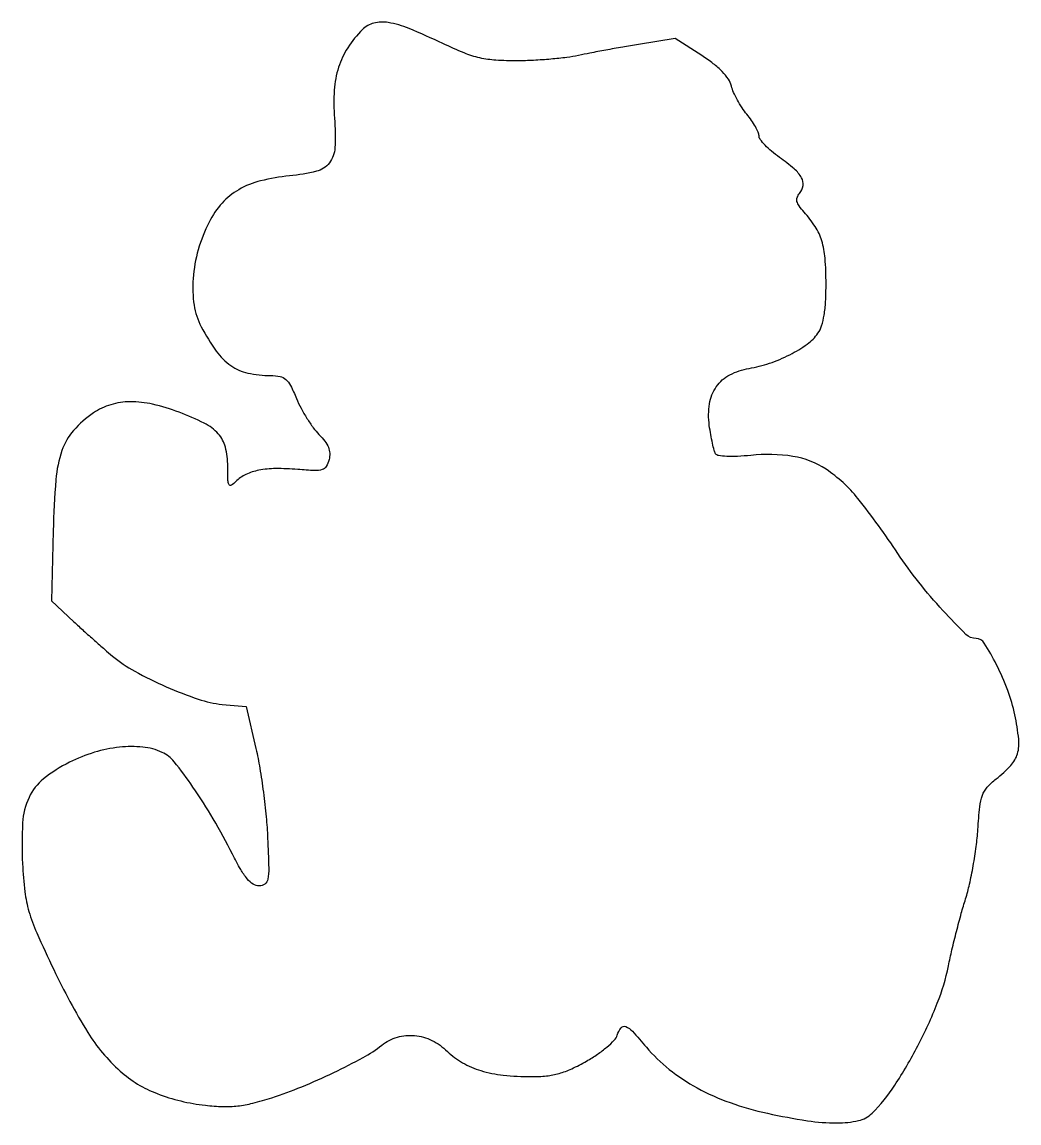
# Model space of a CAD drawing. Extents: x 0 to 193, y 0 to 214.
import ezdxf

# ---------------------------------------------------------------- set-up
doc = ezdxf.new("R2010")
doc.units = 0

msp = doc.modelspace()

# ---------------------------------------------------------------- linework, layer by layer
msp.add_lwpolyline([(66.106638, 212.106638, 0.053212), (63.262164, 208.582466, 0.06689), (61.47982, 204.788369, 0.060574), (60.653516, 200.36286, 0.034569), (60.683594, 194.916337, -0.029592), (60.772399, 189.174492, -0.155507), (59.697499, 186.250183, -0.1686), (57.182653, 184.617049, -0.036292), (51.986664, 183.728651, 0.03677), (46.373833, 182.763469, 0.06946), (42.120953, 181.052485, 0.07989), (38.892287, 178.438195, 0.065518), (36.383514, 174.770127, 0.047802), (34.281617, 169.40659, 0.050775), (33.290435, 163.849229, 0.055032), (33.471255, 158.672687, 0.086148), (34.855788, 154.448692, 0.032578), (37.766494, 149.740896, 0.085117), (40.579113, 146.946819, 0.098715), (43.894639, 145.484158, 0.05443), (48.3151, 144.996252, -0.048506), (50.129272, 144.817685, -0.133264), (51.272082, 144.25146, -0.095959), (52.186254, 143.060049, -0.018257), (53.32274, 140.559875, 0.0243), (54.206365, 138.676703, 0.017961), (55.356551, 136.682831, 0.018241), (56.582489, 134.873957, 0.038342), (57.686757, 133.58597, -0.032883), (58.840966, 132.269069, -0.068868), (59.51217, 131.086919, -0.083741), (59.761619, 129.926713, -0.072776), (59.636592, 128.688202, -0.072815), (59.098038, 127.382772, -0.184641), (58.306292, 126.756825, -0.087511), (56.890487, 126.572834, -0.009348), (53.568761, 126.785855, 0.021629), (49.279286, 126.955322, 0.047622), (46.017759, 126.63158, 0.063002), (43.51384, 125.801953, 0.085107), (41.569927, 124.42707, -0.053378), (40.691386, 123.718451, -0.440879), (40.25, 123.835111, -0.114842), (40.03386, 124.670309, -0.006138), (40, 127.428571, 0.061765), (39.543057, 131.113507, 0.122276), (38.165021, 133.696494, 0.093605), (35.456229, 135.758702, 0.026508), (30.577289, 137.885198, 0.032455), (25.439606, 139.435915, 0.059216), (21.091555, 139.915949, 0.071086), (17.326121, 139.34582, 0.07534), (13.951949, 137.746602, 0.065082), (10.09148, 134.34034, 0.097598), (7.852347, 130.459023, 0.062216), (6.679652, 124.802173, 0.013741), (6.157316, 114.891927), (5.814632, 101.283854), (10.157316, 97.252408, 0.00322), (12.050614, 95.517366, 0.002436), (14.150431, 93.636317, 0.002462), (16.139667, 91.889148, 0.005717), (17.652663, 90.603491, 0.047479), (21.974022, 87.659606, 0.022094), (28.061164, 84.651638, 0.02186), (34.279209, 82.232283, 0.057954), (38.935538, 81.232172), (43.588525, 80.785079), (45.462854, 72.64254, -0.015574), (46.210525, 68.859114, -0.008483), (46.904108, 64.174683, -0.008445), (47.44848, 59.383713, -0.013259), (47.737212, 55.25, -0.003828), (47.943596, 49.449252, -0.051262), (47.785142, 47.327045, -0.188867), (47.201011, 46.374941, -0.163217), (46.083015, 46, -0.148415), (44.942943, 46.346029, -0.071052), (43.79289, 47.377768, -0.04381), (42.511295, 49.210885, -0.013776), (40.920173, 52.158136, 0.015525), (37.190815, 59.008653, 0.018721), (33.255368, 65.189078, 0.017117), (29.614644, 70.092461, 0.118135), (27.26846, 71.923543, 0.081734), (23.530971, 72.935506, 0.05209), (19.016533, 72.922989, 0.047459), (14.138216, 71.925435, 0.041739), (9.310341, 69.997215, 0.052832), (4.268206, 66.772628, 0.116366), (1.464539, 63.193974, 0.09441), (0.227796, 58.239286, 0.027215), (0.212462, 50.309259, 0.016027), (0.672809, 44.876601, 0.042421), (1.45225, 41.058544, 0.032881), (2.974708, 36.912338, 0.006658), (6.251506, 29.785556, 0.026571), (12.86291, 17.608547, 0.072646), (19.124179, 10.107803, 0.091932), (26.325374, 5.72402, 0.062789), (35.65839, 3.459139, 0.020693), (39.083694, 3.214573, 0.036152), (41.925024, 3.335039, 0.033794), (44.846461, 3.87332, 0.015679), (48.554612, 4.94414, 0.019267), (54.331701, 7.05956, 0.014026), (60.585963, 9.83448, 0.013893), (66.236031, 12.728911, 0.040745), (69.884859, 15.133379, -0.095055), (72.878506, 16.671261, -0.09532), (76.225712, 16.990047, -0.091015), (79.57824, 16.038194, -0.07806), (82.580226, 13.922242, 0.063189), (85.532329, 11.707853, 0.056409), (89.057062, 10.198219, 0.046788), (93.407358, 9.323368, 0.025133), (98.878273, 9.023857, 0.026967), (101.793566, 9.168238, 0.042942), (104.243983, 9.637567, 0.040391), (106.681448, 10.543389, 0.020787), (109.574395, 12.042565, 0.020777), (111.655754, 13.351048, 0.024249), (113.512623, 14.766373, 0.024249), (114.945612, 16.09666, 0.117214), (115.513509, 17.042565, -0.084641), (116.25879, 18.487454, -0.34014), (117.155656, 18.735648, -0.111923), (118.464263, 17.823629, -0.009709), (121.158906, 14.75, 0.049736), (125.601432, 10.433299, 0.042869), (131.026631, 6.832499, 0.039774), (137.391789, 3.984151, 0.031539), (144.639705, 1.914083, 0.015612), (152.370766, 0.4759, 0.038202), (158.13748, 0.034837, 0.054126), (162.308031, 0.487763, 0.143236), (164.914716, 1.914716, 0.051524), (169.322738, 7.338586, 0.025344), (173.813546, 15.024148, 0.025287), (177.571118, 23.270213, 0.043682), (179.722769, 30.488554, -0.007304), (180.410858, 33.609631, -0.004721), (181.294163, 37.202888, -0.004746), (182.22416, 40.699162, -0.008938), (183.051868, 43.5, 0.021444), (183.812007, 46.330781, 0.011098), (184.530073, 49.923597, 0.011012), (185.105679, 53.65523, 0.016412), (185.42948, 56.942034, -0.009702), (185.80648, 61.378163, -0.060354), (186.314203, 63.599097, -0.096243), (187.240099, 65.153576, -0.044442), (188.964559, 66.769366, 0.038548), (191.821659, 69.383971, 0.117635), (193.115511, 71.651953, 0.099664), (193.358159, 74.480731, 0.023291), (192.597439, 79.204278, 0.037473), (191.229344, 83.941233, 0.028169), (189.054563, 88.91236, 0.021903), (186.686166, 93.121585, 0.259202), (185.105547, 94, -0.196826), (183.129005, 94.809427, -0.012361), (178.662355, 99.427716, -0.018472), (173.978532, 104.909655, -0.02099), (169.918469, 110.5, 0.02146), (162.161694, 121.159288, 0.077799), (156.008182, 126.817841, 0.108509), (149.585983, 129.324018, 0.065738), (141.39437, 129.525591, -0.013422), (138.819919, 129.319604, -0.025111), (136.730618, 129.313779, -0.02587), (135.16718, 129.469308, -0.220036), (134.593728, 129.848345, -0.073431), (134.32224, 130.478188, -0.010136), (133.982136, 131.867333, -0.011443), (133.648212, 133.540814, -0.009463), (133.367261, 135.337189, -0.072323), (133.401469, 139.520135, -0.114403), (134.72694, 142.834959, -0.119088), (137.326854, 145.140843, -0.082665), (141.065908, 146.394549, 0.042217), (145.017202, 147.373853, 0.03604), (148.972015, 149.043039, 0.037602), (152.339214, 151.091763, 0.084706), (154.433918, 153.209118, 0.077322), (155.138225, 154.642631, 0.035085), (155.620562, 156.682444, 0.027271), (155.908989, 159.354486, 0.01325), (156, 162.788248, 0.018922), (155.811169, 167.776093, 0.055513), (155.1743, 171.149548, 0.068564), (153.903486, 173.888492, 0.04183), (151.728263, 176.720685, -0.027181), (150.765833, 177.900648, -0.099677), (150.364852, 178.772294, -0.146321), (150.40953, 179.540198, -0.086219), (150.870479, 180.343937, 0.139198), (151.532114, 181.841151, 0.163893), (151.247624, 183.357921, 0.088582), (149.833048, 185.082346, 0.022539), (146.96844, 187.314854, -0.021108), (145.448899, 188.492124, -0.027303), (144.165729, 189.701881, -0.027105), (143.234669, 190.793801, -0.164421), (143, 191.488129, 0.103949), (142.852074, 192.191972, 0.024242), (142.310303, 193.277864, 0.023978), (141.550827, 194.491393, 0.021498), (140.652094, 195.673275, -0.027458), (139.705922, 196.948796, -0.020663), (138.804823, 198.445242, -0.02104), (138.073122, 199.927255, -0.044388), (137.660571, 201.140315, 0.089925), (137.062745, 202.484531, 0.043524), (135.868043, 203.9474, 0.035714), (134.138316, 205.487825, 0.021419), (131.88771, 207.072056), (126.758466, 210.363483), (119.629233, 209.215549, 0.003092), (116.570126, 208.703554, 0.002455), (113.272337, 208.113933, 0.002481), (110.220105, 207.537067, 0.006212), (108, 207.077359, -0.023174), (105.766308, 206.693321, -0.009186), (102.669236, 206.365197, -0.009068), (99.307251, 206.1327, -0.011242), (96.171868, 206.043551, -0.016919), (91.944996, 206.161478, -0.041529), (88.87136, 206.609483, -0.039635), (85.831113, 207.573237, -0.014242), (81.671868, 209.404213, 0.012453), (75.147462, 212.304291, 0.055421), (71.127043, 213.471856, 0.104917), (68.331021, 213.367902, 0.135614)], format="xyb", close=True)

doc.saveas('drawing.dxf')
